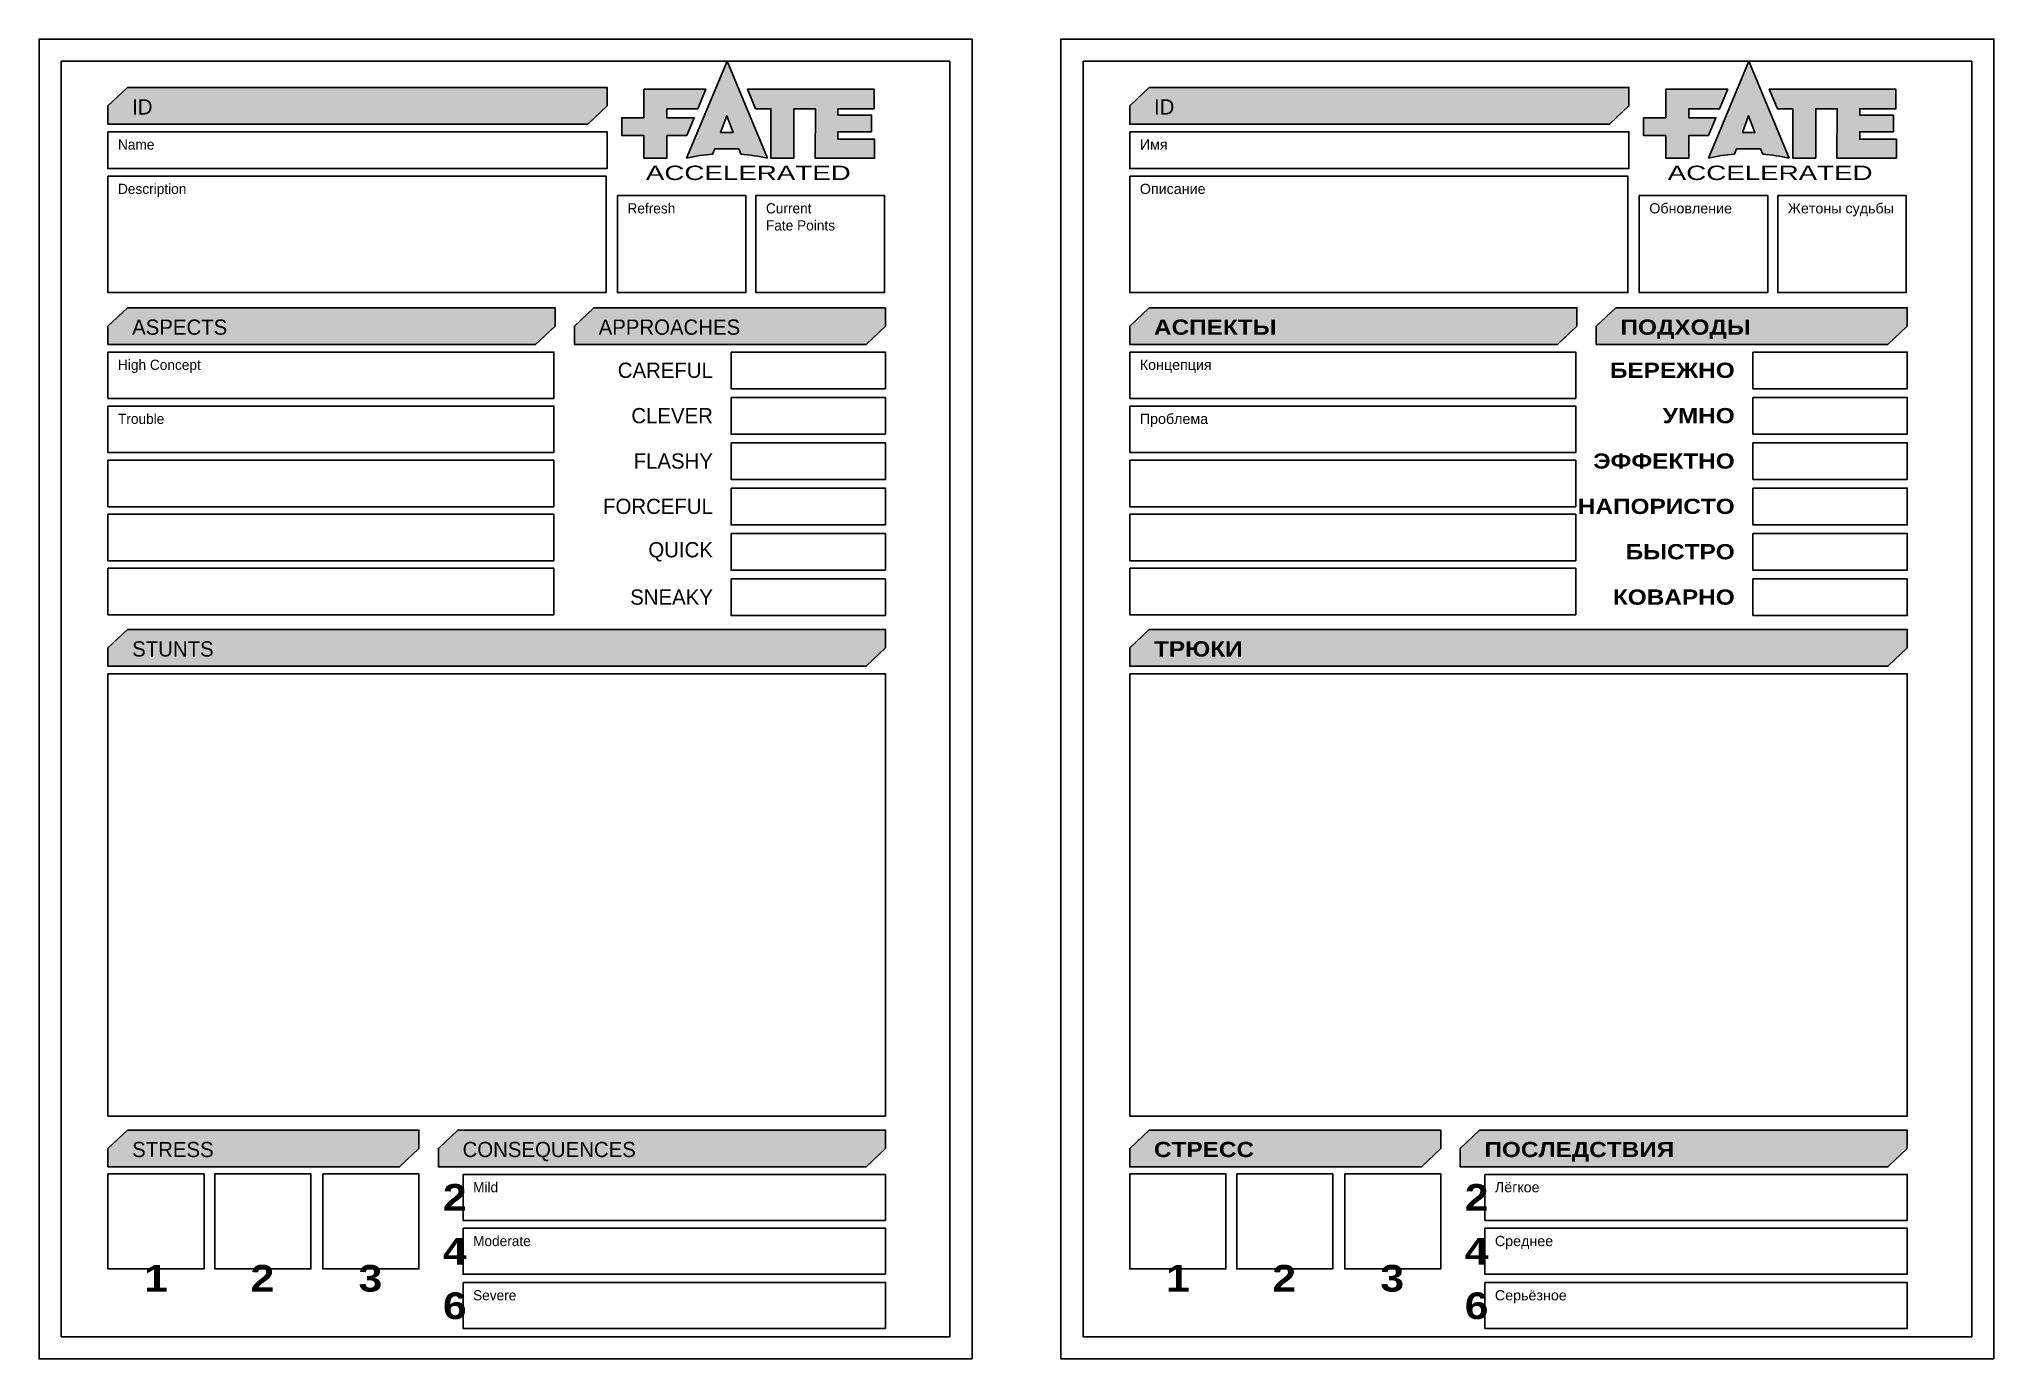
# Model space of a CAD drawing. Header units: millimetres. Extents: x 0 to 84605, y 0 to 216538.
# Drawn here: x 0 to 440, y 0 to 297 of the extents above; entities outside this region: 1.
import ezdxf

# ---------------------------------------------------------------- set-up
doc = ezdxf.new("R2010")
doc.units = ezdxf.units.MM
doc.header["$MEASUREMENT"] = 0
doc.layers.add('axes', color=140, linetype='Continuous', plot=False)
for name, color, linetype in [('Deck', 250, 'Continuous'), ('icons', 4, 'Continuous'), ('Logo', 7, 'Continuous'), ('Text', 7, 'Continuous'), ('Text-white', 255, 'Continuous')]:
    doc.layers.add(name, color=color, linetype=linetype)
doc.styles.get("Standard").update_dxf_attribs({"font": 'arial.ttf'})

msp = doc.modelspace()

# ---------------------------------------------------------------- hatches: boundary and pattern name
at = {"layer": 'Deck'}
h = msp.add_hatch(color=256, dxfattribs=at)
h.dxf.hatch_style = 1
h.paths.add_polyline_path([(190.5, 51.49), (94.26, 51.49), (89.88, 47.35), (89.88, 43.22), (186.13, 43.22), (190.5, 47.35)])
h.paths.add_polyline_path([(190.5, 160), (190.5, 164.14), (19.88, 164.14), (15.5, 160), (15.5, 155.87), (186.13, 155.87)])
h.paths.add_polyline_path([(190.5, 232.42), (190.5, 236.55), (124.88, 236.55), (120.5, 232.42), (120.5, 228.28), (186.13, 228.28)])
h.paths.add_polyline_path([(116.13, 236.55), (19.88, 236.55), (15.5, 232.42), (15.5, 228.28), (111.75, 228.28), (116.13, 232.42)])
h.paths.add_polyline_path([(127.85, 281.98), (127.85, 286.11), (19.88, 286.11), (15.5, 281.98), (15.5, 277.85), (123.48, 277.85)])
h = msp.add_hatch(color=256, dxfattribs=at)
h.dxf.hatch_style = 1
h.paths.add_polyline_path([(315.5, 51.49), (249.88, 51.49), (245.5, 47.35), (245.5, 43.22), (311.13, 43.22), (315.5, 47.35)])
h.paths.add_polyline_path([(420.5, 51.49), (324.25, 51.49), (319.88, 47.35), (319.88, 43.22), (416.13, 43.22), (420.5, 47.35)])
h.paths.add_polyline_path([(420.5, 164.14), (249.88, 164.14), (245.5, 160), (245.5, 155.87), (416.13, 155.87), (420.5, 160)])
h.paths.add_polyline_path([(346.13, 232.42), (346.13, 236.55), (249.88, 236.55), (245.5, 232.42), (245.5, 228.28), (341.75, 228.28)])
h.paths.add_polyline_path([(420.5, 232.42), (420.5, 236.55), (354.88, 236.55), (350.5, 232.42), (350.5, 228.28), (416.13, 228.28)])
h.paths.add_polyline_path([(357.85, 286.11), (249.88, 286.11), (245.5, 281.98), (245.5, 277.85), (353.48, 277.85), (357.85, 281.98)])
h = msp.add_hatch(color=256, dxfattribs=at)
h.dxf.hatch_style = 1
h.paths.add_polyline_path([(85.5, 51.49), (19.88, 51.49), (15.5, 47.35), (15.5, 43.22), (81.13, 43.22), (85.5, 47.35)])
at = {"layer": 'Logo'}
h = msp.add_hatch(color=256, dxfattribs=at)
h.dxf.hatch_style = 1
h.paths.add_polyline_path([(141.32, 275.3), (145.76, 275.3), (147.44, 279.32), (141.32, 279.32), (141.32, 281.29), (148.27, 281.29), (150.11, 285.71), (136.15, 285.71), (136.15, 279.32), (131.15, 279.32), (131.15, 275.3), (136.15, 275.3), (136.15, 270.23), (141.32, 270.23)])
h.paths.add_polyline_path([(152.07, 272.31), (157.49, 272.31), (157.97, 271.11, -0.036036), (163.92, 270.23), (154.84, 292), (145.75, 270.23, -0.03544), (151.61, 271.1)])
h.paths.add_polyline_path([(153.38, 275.98), (154.79, 279.74), (156.21, 275.98)], flags=16)
h.paths.add_polyline_path([(159.44, 285.71), (161.27, 281.34), (164.72, 281.34), (164.72, 270.23), (169.89, 270.23), (169.89, 281.34), (174.74, 281.34), (174.67, 270.23), (188.05, 270.23), (188.05, 274.48), (179.82, 274.48), (179.82, 276.16), (187.39, 276.16), (187.39, 279.9), (179.82, 279.9), (179.82, 281.34), (187.94, 281.34), (187.94, 285.71)])
h = msp.add_hatch(color=256, dxfattribs=at)
h.dxf.hatch_style = 1
h.paths.add_polyline_path([(371.32, 281.29), (378.27, 281.29), (380.11, 285.71), (366.15, 285.71), (366.15, 279.32), (361.15, 279.32), (361.15, 275.3), (366.15, 275.3), (366.15, 270.23), (371.32, 270.23), (371.32, 275.3), (375.76, 275.3), (377.44, 279.32), (371.32, 279.32)])
h.paths.add_polyline_path([(375.75, 270.23, -0.03544), (381.61, 271.1), (382.07, 272.31), (387.49, 272.31), (387.97, 271.11, -0.036036), (393.92, 270.23), (384.84, 292)])
h.paths.add_polyline_path([(384.79, 279.74), (386.21, 275.98), (383.38, 275.98)], flags=16)
h.paths.add_polyline_path([(389.44, 285.71), (391.27, 281.34), (394.72, 281.34), (394.72, 270.23), (399.89, 270.23), (399.89, 281.34), (404.74, 281.34), (404.67, 270.23), (418.05, 270.23), (418.05, 274.48), (409.82, 274.48), (409.82, 276.16), (417.39, 276.16), (417.39, 279.9), (409.82, 279.9), (409.82, 281.34), (417.94, 281.34), (417.94, 285.71)])

# ---------------------------------------------------------------- linework, layer by layer
at = {"layer": 'axes'}
for points in [[(5, 292), (205, 292), (205, 5), (5, 5)], [(235, 292), (435, 292), (435, 5), (235, 5)]]:
    msp.add_lwpolyline(points, close=True, dxfattribs=at)
at = {"layer": 'Deck'}
for points in [[(210, 0), (0, 0), (0, 297), (210, 297)], [(440, 0), (230, 0), (230, 297), (440, 297)], [(19.88, 286.11), (15.5, 281.98), (15.5, 277.85), (123.48, 277.85), (127.85, 281.98), (127.85, 286.11)], [(249.88, 286.11), (245.5, 281.98), (245.5, 277.85), (353.48, 277.85), (357.85, 281.98), (357.85, 286.11)], [(15.5, 276.15), (127.85, 276.15), (127.85, 267.88), (15.5, 267.88)], [(245.5, 276.15), (357.85, 276.15), (357.85, 267.88), (245.5, 267.88)], [(15.5, 266.18), (127.61, 266.18), (127.61, 239.94), (15.5, 239.94)], [(245.5, 266.18), (357.61, 266.18), (357.61, 239.94), (245.5, 239.94)], [(130.18, 261.8), (159.09, 261.8), (159.09, 239.94), (130.18, 239.94)], [(161.35, 261.8), (190.26, 261.8), (190.26, 239.94), (161.35, 239.94)], [(360.18, 261.8), (389.09, 261.8), (389.09, 239.94), (360.18, 239.94)], [(391.35, 261.8), (420.26, 261.8), (420.26, 239.94), (391.35, 239.94)], [(19.88, 236.55), (15.5, 232.42), (15.5, 228.28), (111.75, 228.28), (116.13, 232.42), (116.13, 236.55)], [(124.88, 236.55), (120.5, 232.42), (120.5, 228.28), (186.13, 228.28), (190.5, 232.42), (190.5, 236.55)], [(249.88, 236.55), (245.5, 232.42), (245.5, 228.28), (341.75, 228.28), (346.13, 232.42), (346.13, 236.55)], [(354.88, 236.55), (350.5, 232.42), (350.5, 228.28), (416.13, 228.28), (420.5, 232.42), (420.5, 236.55)], [(15.5, 226.58), (115.89, 226.58), (115.89, 216.13), (15.5, 216.13)], [(155.75, 226.58), (190.5, 226.58), (190.5, 218.32), (155.75, 218.32)], [(245.5, 226.58), (345.89, 226.58), (345.89, 216.13), (245.5, 216.13)], [(385.75, 226.58), (420.5, 226.58), (420.5, 218.32), (385.75, 218.32)], [(155.75, 216.37), (190.5, 216.37), (190.5, 208.11), (155.75, 208.11)], [(385.75, 216.37), (420.5, 216.37), (420.5, 208.11), (385.75, 208.11)], [(15.5, 214.43), (115.89, 214.43), (115.89, 203.98), (15.5, 203.98)], [(245.5, 214.43), (345.89, 214.43), (345.89, 203.98), (245.5, 203.98)], [(155.75, 206.17), (190.5, 206.17), (190.5, 197.9), (155.75, 197.9)], [(385.75, 206.17), (420.5, 206.17), (420.5, 197.9), (385.75, 197.9)], [(15.5, 202.22), (115.89, 202.22), (115.89, 191.76), (15.5, 191.76)], [(245.5, 202.22), (345.89, 202.22), (345.89, 191.76), (245.5, 191.76)], [(155.75, 195.96), (190.5, 195.96), (190.5, 187.69), (155.75, 187.69)], [(385.75, 195.96), (420.5, 195.96), (420.5, 187.69), (385.75, 187.69)], [(15.5, 190.06), (115.89, 190.06), (115.89, 179.61), (15.5, 179.61)], [(245.5, 190.06), (345.89, 190.06), (345.89, 179.61), (245.5, 179.61)], [(155.75, 185.75), (190.5, 185.75), (190.5, 177.49), (155.75, 177.49)], [(385.75, 185.75), (420.5, 185.75), (420.5, 177.49), (385.75, 177.49)], [(15.5, 177.91), (115.89, 177.91), (115.89, 167.46), (15.5, 167.46)], [(245.5, 177.91), (345.89, 177.91), (345.89, 167.46), (245.5, 167.46)], [(155.75, 175.54), (190.5, 175.54), (190.5, 167.28), (155.75, 167.28)], [(385.75, 175.54), (420.5, 175.54), (420.5, 167.28), (385.75, 167.28)], [(19.88, 164.14), (15.5, 160), (15.5, 155.87), (186.13, 155.87), (190.5, 160), (190.5, 164.14)], [(249.88, 164.14), (245.5, 160), (245.5, 155.87), (416.13, 155.87), (420.5, 160), (420.5, 164.14)], [(15.5, 154.17), (190.5, 154.17), (190.5, 54.65), (15.5, 54.65)], [(245.5, 154.17), (420.5, 154.17), (420.5, 54.65), (245.5, 54.65)], [(19.88, 51.49), (15.5, 47.35), (15.5, 43.22), (81.13, 43.22), (85.5, 47.35), (85.5, 51.49)], [(94.26, 51.49), (89.88, 47.35), (89.88, 43.22), (186.13, 43.22), (190.5, 47.35), (190.5, 51.49)], [(249.88, 51.49), (245.5, 47.35), (245.5, 43.22), (311.13, 43.22), (315.5, 47.35), (315.5, 51.49)], [(324.25, 51.49), (319.88, 47.35), (319.88, 43.22), (416.13, 43.22), (420.5, 47.35), (420.5, 51.49)], [(15.5, 41.62), (37.14, 41.62), (37.14, 20.23), (15.5, 20.23)], [(39.57, 41.62), (61.2, 41.62), (61.2, 20.23), (39.57, 20.23)], [(63.87, 41.62), (85.5, 41.62), (85.5, 20.23), (63.87, 20.23)], [(95.43, 41.52), (190.5, 41.52), (190.5, 31.17), (95.43, 31.17)], [(245.5, 41.62), (267.14, 41.62), (267.14, 20.23), (245.5, 20.23)], [(269.57, 41.62), (291.2, 41.62), (291.2, 20.23), (269.57, 20.23)], [(293.87, 41.62), (315.5, 41.62), (315.5, 20.23), (293.87, 20.23)], [(325.43, 41.52), (420.5, 41.52), (420.5, 31.17), (325.43, 31.17)], [(95.43, 29.41), (190.5, 29.41), (190.5, 19.06), (95.43, 19.06)], [(325.43, 29.41), (420.5, 29.41), (420.5, 19.06), (325.43, 19.06)], [(95.43, 17.19), (190.5, 17.19), (190.5, 6.85), (95.43, 6.85)], [(325.43, 17.19), (420.5, 17.19), (420.5, 6.85), (325.43, 6.85)]]:
    msp.add_lwpolyline(points, close=True, dxfattribs=at)
at = {"layer": 'Logo'}
for points in [[(145.75, 270.23), (154.84, 292), (163.92, 270.23)], [(375.75, 270.23), (384.84, 292), (393.92, 270.23)], [(151.61, 271.1), (152.07, 272.31), (157.49, 272.31), (157.97, 271.11)], [(381.61, 271.1), (382.07, 272.31), (387.49, 272.31), (387.97, 271.11)]]:
    msp.add_lwpolyline(points, dxfattribs=at)
for points in [[(136.15, 285.71), (136.15, 279.32), (131.15, 279.32), (131.15, 275.3), (136.15, 275.3), (136.15, 270.23), (141.32, 270.23), (141.32, 275.3), (145.76, 275.3), (147.44, 279.32), (141.32, 279.32), (141.32, 281.29), (148.27, 281.29), (150.11, 285.71)], [(164.72, 270.23), (164.72, 281.34), (161.27, 281.34), (159.44, 285.71), (187.94, 285.71), (187.94, 281.34), (179.82, 281.34), (179.82, 279.9), (187.39, 279.9), (187.39, 276.16), (179.82, 276.16), (179.82, 274.48), (188.05, 274.48), (188.05, 270.23), (174.67, 270.23), (174.74, 281.34), (169.89, 281.34), (169.89, 270.23)], [(366.15, 285.71), (366.15, 279.32), (361.15, 279.32), (361.15, 275.3), (366.15, 275.3), (366.15, 270.23), (371.32, 270.23), (371.32, 275.3), (375.76, 275.3), (377.44, 279.32), (371.32, 279.32), (371.32, 281.29), (378.27, 281.29), (380.11, 285.71)], [(394.72, 270.23), (394.72, 281.34), (391.27, 281.34), (389.44, 285.71), (417.94, 285.71), (417.94, 281.34), (409.82, 281.34), (409.82, 279.9), (417.39, 279.9), (417.39, 276.16), (409.82, 276.16), (409.82, 274.48), (418.05, 274.48), (418.05, 270.23), (404.67, 270.23), (404.74, 281.34), (399.89, 281.34), (399.89, 270.23)], [(153.38, 275.98), (154.79, 279.74), (156.21, 275.98)], [(383.38, 275.98), (384.79, 279.74), (386.21, 275.98)]]:
    msp.add_lwpolyline(points, close=True, dxfattribs=at)
for centre, radius, start, end in [((154.78, 229.37), 41.85, 94.3396, 102.4585), ((154.9, 229.39), 41.82, 77.5431, 85.8027), ((384.78, 229.37), 41.85, 94.3396, 102.4585), ((384.9, 229.39), 41.82, 77.5431, 85.8027)]:
    msp.add_arc(centre, radius, start, end, dxfattribs=at)

# ---------------------------------------------------------------- texts
at = {"layer": 'icons', "insert": (84604.52, 216538.43), "char_height": 0.18, "attachment_point": 6}
msp.add_mtext('\\A1;', dxfattribs=at)
at = {"layer": 'Logo', "char_height": 3.24, "attachment_point": 7}
for insert in [(136.58, 265.24), (366.58, 265.24)]:
    msp.add_mtext_dynamic_manual_height_columns('{\\fLQANDA+Gotham-Black|b0|i0|c0|p2;\\W1.44;ACCELERATED}', width=20.8556, gutter_width=1, heights=[0], dxfattribs=dict(at, insert=insert))
at = {"layer": 'Text'}
for s, width, heights, insert, char_height, attachment_point in [('{\\fLQANDA+Gotham-Book|b0|i0|c0|p2;Name}', 20.8556, [0], (17.76, 274.42), 2.3, 1), ('Имя', 20.8556, [0], (247.76, 274.42), 2.3, 1), ('{\\fLQANDA+Gotham-Book|b0|i0|c0|p2;Description}', 20.8556, [0], (17.76, 264.45), 2.3, 1), ('Описание', 20.8556, [0], (247.76, 264.45), 2.3, 1), ('{\\fLQANDA+Gotham-Book|b0|i0|c0|p2;Refresh}', 20.8556, [0], (132.43, 260.07), 2.3, 1), ('{\\fLQANDA+Gotham-Book|b0|i0|c0|p2;Current\\PFate Points}', 20.8556, [0], (163.6, 260.07), 2.3, 1), ('Обновление', 20.8556, [0], (362.43, 260.07), 2.3, 1), ('Жетоны судьбы', 26.6559, [0], (393.6, 260.07), 2.3, 1), ('{\\fLQANDA+Gotham-Book|b0|i0|c0|p2;High Concept}', 20.8556, [0], (17.76, 224.86), 2.3, 1), ('Концепция', 20.8556, [0], (247.76, 224.86), 2.3, 1), ('{\\fLQANDA+Gotham-Black|b0|i0|c0|p2;CAREFUL}', 20.8556, [0], (151.66, 222.45), 3.43, 6), ('{\\fArial Black|b0|i0|c204|p34;БЕРЕЖНО}', 20.8556, [0], (381.66, 222.45), 3.43, 6), ('{\\fLQANDA+Gotham-Book|b0|i0|c0|p2;Trouble}', 20.8556, [0], (17.76, 212.7), 2.3, 1), ('{\\fLQANDA+Gotham-Black|b0|i0|c0|p2;CLEVER}', 20.8556, [0], (151.66, 212.24), 3.43, 6), ('Проблема', 20.8556, [0], (247.76, 212.7), 2.3, 1), ('{\\fArial Black|b0|i0|c204|p34;УМНО}', 20.8556, [0], (381.66, 212.24), 3.43, 6), ('{\\fLQANDA+Gotham-Black|b0|i0|c0|p2;FLASHY}', 20.8556, [0], (151.66, 202.03), 3.43, 6), ('{\\fArial Black|b0|i0|c204|p34;ЭФФЕКТНО}', 34.2794, [0], (381.66, 202.03), 3.43, 6), ('{\\fLQANDA+Gotham-Black|b0|i0|c0|p2;FORCEFUL}', 20.8556, [0], (151.66, 191.83), 3.43, 6), ('{\\fArial Black|b0|i0|c204|p34;НАПОРИСТО}', 20.8556, [0], (381.66, 191.83), 3.43, 6), ('{\\fLQANDA+Gotham-Black|b0|i0|c0|p2;QUICK}', 20.8556, [3.58], (151.66, 181.62), 3.43, 6), ('{\\fArial Black|b0|i0|c204|p34;БЫСТРО}', 20.8556, [3.58], (381.66, 181.62), 3.43, 6), ('{\\fLQANDA+Gotham-Black|b0|i0|c0|p2;SNEAKY}', 20.8556, [0], (151.66, 171.41), 3.43, 6), ('{\\fArial Black|b0|i0|c204|p34;КОВАРНО}', 20.8556, [0], (381.66, 171.41), 3.43, 6), ('{\\fLQANDA+Gotham-Book|b0|i0|c0|p2;Mild}', 20.8556, [0], (97.68, 39.79), 2.3, 1), ('Лёгкое', 20.8556, [0], (327.68, 39.79), 2.3, 1), ('{\\fArial Black|b0|i0|c0|p34;2}', 20.8556, [0], (96.23, 36.35), 6, 6), ('{\\fArial Black|b0|i0|c0|p34;2}', 20.8556, [0], (326.23, 36.35), 6, 6), ('{\\fArial Black|b0|i0|c0|p34;4}', 20.8556, [0], (96.23, 24.23), 6, 6), ('{\\fLQANDA+Gotham-Book|b0|i0|c0|p2;Moderate}', 20.8556, [0], (97.68, 27.68), 2.3, 1), ('{\\fArial Black|b0|i0|c0|p34;4}', 20.8556, [0], (326.23, 24.23), 6, 6), ('Среднее', 20.8556, [0], (327.68, 27.68), 2.3, 1), ('{\\fArial Black|b0|i0|c0|p34;1}', 20.8556, [0], (26.32, 21.15), 6, 2), ('{\\fArial Black|b0|i0|c0|p34;2}', 20.8556, [0], (50.26, 21.15), 6, 2), ('{\\fArial Black|b0|i0|c0|p34;3}', 20.8556, [0], (74.57, 21.15), 6, 2), ('{\\fArial Black|b0|i0|c0|p34;1}', 20.8556, [0], (256.32, 21.15), 6, 2), ('{\\fArial Black|b0|i0|c0|p34;2}', 20.8556, [0], (280.26, 21.15), 6, 2), ('{\\fArial Black|b0|i0|c0|p34;3}', 20.8556, [0], (304.57, 21.15), 6, 2), ('{\\fArial Black|b0|i0|c0|p34;6}', 20.8556, [0], (96.23, 11.92), 6, 6), ('{\\fLQANDA+Gotham-Book|b0|i0|c0|p2;Severe}', 20.8556, [0], (97.68, 15.47), 2.3, 1), ('{\\fArial Black|b0|i0|c0|p34;6}', 20.8556, [0], (326.23, 11.92), 6, 6), ('Серьёзное', 20.8556, [0], (327.68, 15.47), 2.3, 1)]:
    msp.add_mtext_dynamic_manual_height_columns(s, width=width, gutter_width=1, heights=heights, dxfattribs=dict(at, insert=insert, char_height=char_height, attachment_point=attachment_point))
at = {"layer": 'Text-white', "char_height": 3.43, "attachment_point": 1}
for s, insert in [('{\\fLQANDA+Gotham-Black|b0|i0|c0|p2;ID}', (20.94, 283.46)), ('{\\fLQANDA+Gotham-Black|b0|i0|c0|p2;ID}', (250.94, 283.46)), ('{\\fLQANDA+Gotham-Black|b0|i0|c0|p2;ASPECTS}', (20.94, 233.9)), ('{\\fLQANDA+Gotham-Black|b0|i0|c0|p2;APPROACHES}', (125.95, 233.9)), ('{\\fArial Black|b0|i0|c204|p34;АСПЕКТЫ}', (250.94, 233.9)), ('{\\fArial Black|b0|i0|c204|p34;ПОДХОДЫ}', (355.95, 233.9)), ('{\\fLQANDA+Gotham-Black|b0|i0|c0|p2;STUNTS}', (20.94, 161.49)), ('{\\fArial Black|b0|i0|c204|p34;ТРЮКИ}', (250.94, 161.49)), ('{\\fLQANDA+Gotham-Black|b0|i0|c0|p2;STRESS}', (20.94, 48.84)), ('{\\fLQANDA+Gotham-Black|b0|i0|c0|p2;CONSEQUENCES}', (95.32, 48.84)), ('{\\fArial Black|b0|i0|c204|p34;СТРЕСС}', (250.94, 48.84)), ('{\\fArial Black|b0|i0|c204|p34;ПОСЛЕДСТВИЯ}', (325.32, 48.84))]:
    msp.add_mtext_dynamic_manual_height_columns(s, width=20.8556, gutter_width=1, heights=[0], dxfattribs=dict(at, insert=insert))

doc.saveas('drawing.dxf')
